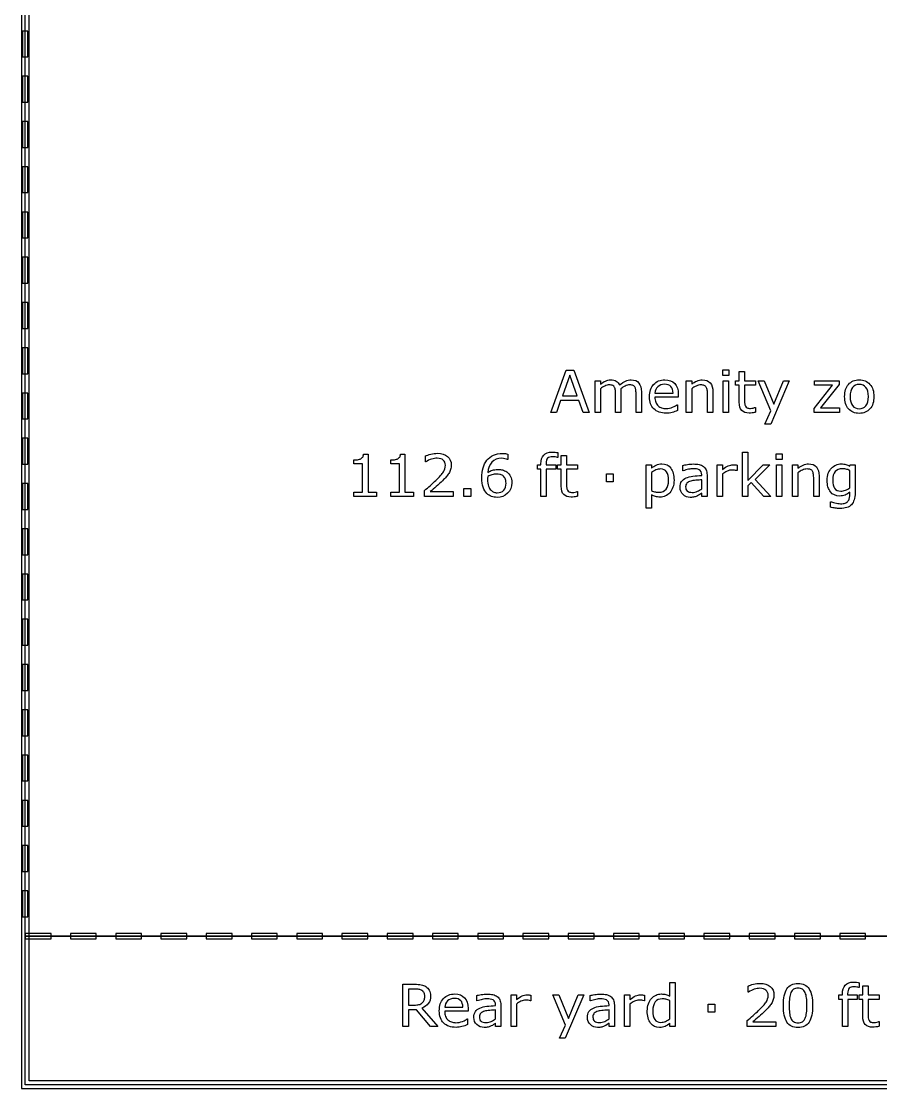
# Model space of a CAD drawing. Extents: x -13 to 750, y 12 to 2314.
# Drawn here: x 43.4 to 176.3, y 1266.3 to 1431.4 of the extents above; entities that cross this region are included whole.
import ezdxf

# ---------------------------------------------------------------- set-up
doc = ezdxf.new("R2010")
doc.units = 0
doc.layers.get('0').update_dxf_attribs({"linetype": 'CONTINUOUS'})

msp = doc.modelspace()

# ---------------------------------------------------------------- linework, layer by layer
at = {"color": 7}
for points in [[(43.400391, 1718.48961), (43.400391, 1266.2904), (268.59961, 1266.2904), (268.59961, 1718.48961)], [(44.599609, 1717.29039), (267.40039, 1717.29039), (267.40039, 1267.4896), (44.599609, 1267.4896)], [(44, 1433.89), (268, 1433.89), (268, 1289.89), (44, 1289.89)], [(43.599609, 1429.89), (43.599609, 1425.89), (44.400391, 1425.89), (44.400391, 1429.89)], [(43.599609, 1422.89), (43.599609, 1418.89), (44.400391, 1418.89), (44.400391, 1422.89)], [(43.599609, 1415.89), (43.599609, 1411.89), (44.400391, 1411.89), (44.400391, 1415.89)], [(43.599609, 1408.89), (43.599609, 1404.89), (44.400391, 1404.89), (44.400391, 1408.89)], [(43.599609, 1401.89), (43.599609, 1397.89), (44.400391, 1397.89), (44.400391, 1401.89)], [(43.599609, 1394.89), (43.599609, 1390.89), (44.400391, 1390.89), (44.400391, 1394.89)], [(43.599609, 1387.89), (43.599609, 1383.89), (44.400391, 1383.89), (44.400391, 1387.89)], [(43.599609, 1380.89), (43.599609, 1376.89), (44.400391, 1376.89), (44.400391, 1380.89)], [(131.22803, 1370.89), (130.30078, 1370.89), (129.65918, 1372.71373), (126.8291, 1372.71373), (126.1875, 1370.89), (125.3042, 1370.89), (127.68604, 1377.43346), (128.84619, 1377.43346)], [(152.85352, 1376.62047), (151.92187, 1376.62047), (151.92187, 1377.4774), (152.85352, 1377.4774)], [(129.39111, 1373.4608), (128.24414, 1376.6732), (127.09277, 1373.4608)], [(152.80078, 1370.89), (151.97461, 1370.89), (151.97461, 1375.79869), (152.80078, 1375.79869)], [(162.18311, 1375.79864), (159.31787, 1369.0794), (158.43457, 1369.0794), (159.34863, 1371.12725), (157.39307, 1375.79864), (158.28955, 1375.79864), (159.79687, 1372.15997), (161.31738, 1375.79864)], [(169.98779, 1370.89), (166.02393, 1370.89), (166.02393, 1371.50084), (168.88477, 1375.10875), (166.08545, 1375.10875), (166.08545, 1375.79869), (169.91309, 1375.79869), (169.91309, 1375.20982), (167.03906, 1371.58873), (169.98779, 1371.58873)], [(43.599609, 1373.89), (43.599609, 1369.89), (44.400391, 1369.89), (44.400391, 1373.89)], [(174.43506, 1373.34215)], [(175.2876, 1373.34215)], [(43.599609, 1366.89), (43.599609, 1362.89), (44.400391, 1362.89), (44.400391, 1366.89)], [(159.35962, 1357.89), (158.26978, 1357.89), (156.30103, 1360.03893), (155.76489, 1359.52916), (155.76489, 1357.89), (154.93872, 1357.89), (154.93872, 1364.72789), (155.76489, 1364.72789), (155.76489, 1360.34215), (158.15112, 1362.79869), (159.19263, 1362.79869), (156.91187, 1360.53111)], [(161.11743, 1363.62047), (160.18579, 1363.62047), (160.18579, 1364.4774), (161.11743, 1364.4774)], [(161.0647, 1357.89), (160.23853, 1357.89), (160.23853, 1362.79869), (161.0647, 1362.79869)], [(134.96118, 1360.13557), (133.91089, 1360.13557), (133.91089, 1361.37922), (134.96118, 1361.37922)], [(43.599609, 1359.89), (43.599609, 1355.89), (44.400391, 1355.89), (44.400391, 1359.89)], [(112.927, 1357.89), (111.87671, 1357.89), (111.87671, 1359.14244), (112.927, 1359.14244)], [(119.27276, 1360.01251)], [(143.51733, 1360.38166)], [(144.36987, 1360.40363)], [(148.65015, 1359.09852)], [(171.55005, 1359.2391)], [(43.599609, 1352.89), (43.599609, 1348.89), (44.400391, 1348.89), (44.400391, 1352.89)], [(43.599609, 1345.89), (43.599609, 1341.89), (44.400391, 1341.89), (44.400391, 1345.89)], [(43.599609, 1338.89), (43.599609, 1334.89), (44.400391, 1334.89), (44.400391, 1338.89)], [(43.599609, 1331.89), (43.599609, 1327.89), (44.400391, 1327.89), (44.400391, 1331.89)], [(43.599609, 1324.89), (43.599609, 1320.89), (44.400391, 1320.89), (44.400391, 1324.89)], [(43.599609, 1317.89), (43.599609, 1313.89), (44.400391, 1313.89), (44.400391, 1317.89)], [(43.599609, 1310.89), (43.599609, 1306.89), (44.400391, 1306.89), (44.400391, 1310.89)], [(43.599609, 1303.89), (43.599609, 1299.89), (44.400391, 1299.89), (44.400391, 1303.89)], [(43.599609, 1296.89), (43.599609, 1292.89), (44.400391, 1292.89), (44.400391, 1296.89)], [(44, 1290.2904), (44, 1289.4896), (48, 1289.4896), (48, 1290.2904)], [(44, 1289.89), (268, 1289.89), (268, 1266.89), (44, 1266.89)], [(51, 1290.2904), (51, 1289.4896), (55, 1289.4896), (55, 1290.2904)], [(58, 1290.2904), (58, 1289.4896), (62, 1289.4896), (62, 1290.2904)], [(65, 1290.2904), (65, 1289.4896), (69, 1289.4896), (69, 1290.2904)], [(72, 1290.2904), (72, 1289.4896), (76, 1289.4896), (76, 1290.2904)], [(79, 1290.2904), (79, 1289.4896), (83, 1289.4896), (83, 1290.2904)], [(86, 1290.2904), (86, 1289.4896), (90, 1289.4896), (90, 1290.2904)], [(93, 1290.2904), (93, 1289.4896), (97, 1289.4896), (97, 1290.2904)], [(100, 1290.2904), (100, 1289.4896), (104, 1289.4896), (104, 1290.2904)], [(107, 1290.2904), (107, 1289.4896), (111, 1289.4896), (111, 1290.2904)], [(114, 1290.2904), (114, 1289.4896), (118, 1289.4896), (118, 1290.2904)], [(121, 1290.2904), (121, 1289.4896), (125, 1289.4896), (125, 1290.2904)], [(128, 1290.2904), (128, 1289.4896), (132, 1289.4896), (132, 1290.2904)], [(135, 1290.2904), (135, 1289.4896), (139, 1289.4896), (139, 1290.2904)], [(142, 1290.2904), (142, 1289.4896), (146, 1289.4896), (146, 1290.2904)], [(149, 1290.2904), (149, 1289.4896), (153, 1289.4896), (153, 1290.2904)], [(156, 1290.2904), (156, 1289.4896), (160, 1289.4896), (160, 1290.2904)], [(163, 1290.2904), (163, 1289.4896), (167, 1289.4896), (167, 1290.2904)], [(170, 1290.2904), (170, 1289.4896), (174, 1289.4896), (174, 1290.2904)], [(105.80568, 1280.5921)], [(130.41504, 1280.7987), (127.5498, 1274.0795), (126.6665, 1274.0795), (127.58057, 1276.1273), (125.625, 1280.7987), (126.52148, 1280.7987), (128.02881, 1277.16), (129.54932, 1280.7987)], [(150.68701, 1278.1356), (149.63672, 1278.1356), (149.63672, 1279.3793), (150.68701, 1279.3793)], [(165.81299, 1279.1639)], [(164.65723, 1277.1688)]]:
    msp.add_lwpolyline(points, close=True, dxfattribs=at)
for points in [[(154.45312, 1372.494), (154.45312, 1375.10436), (153.89502, 1375.10436), (153.89502, 1375.79869), (154.45312, 1375.79869), (154.45312, 1377.20934), (155.2793, 1377.20934), (155.2793, 1375.79869), (156.98437, 1375.79869), (156.98437, 1375.10436), (155.2793, 1375.10436), (155.2793, 1372.86754)], [(132.98161, 1374.55506), (132.98161, 1370.89), (132.15543, 1370.89), (132.15543, 1375.79869), (132.98161, 1375.79869), (132.98161, 1375.25377)], [(147.09663, 1374.55506), (147.09663, 1370.89), (146.27046, 1370.89), (146.27046, 1375.79869), (147.09663, 1375.79869), (147.09663, 1375.25377)], [(136.1501, 1374.03211), (136.1501, 1370.89), (135.32393, 1370.89), (135.32393, 1373.68492)], [(139.31836, 1370.89), (138.49219, 1370.89), (138.49219, 1373.68492)], [(139.31852, 1374.07604), (139.31836, 1370.89)], [(141.40137, 1373.89146), (144.21387, 1373.89146)], [(145.01802, 1373.70689), (145.01807, 1373.25865)], [(150.375, 1370.89), (149.54883, 1370.89), (149.54883, 1373.68492)], [(150.37495, 1374.07604), (150.375, 1370.89)], [(145.01807, 1373.25865), (141.40137, 1373.25865)], [(144.87744, 1372.08971), (144.92134, 1372.08971), (144.92134, 1371.18883)], [(156.94046, 1371.67659), (156.98436, 1371.67659), (156.98437, 1370.9339)], [(96.346436, 1364.45539), (97.027588, 1364.45539), (97.027588, 1358.55793), (98.363525, 1358.55793), (98.363525, 1357.89)], [(102.06812, 1364.45539), (102.74927, 1364.45539), (102.74927, 1358.55793), (104.08521, 1358.55793), (104.08521, 1357.89)], [(105.95728, 1363.23814), (105.91338, 1363.23814), (105.91338, 1364.161)], [(118.6355, 1364.4554), (118.6355, 1363.61604), (118.5916, 1363.61604)], [(126.37866, 1363.92805), (126.33476, 1363.92805)], [(126.91919, 1359.49401), (126.91919, 1362.10437), (126.36108, 1362.10437), (126.36108, 1362.7987), (126.91919, 1362.7987), (126.91919, 1364.20935), (127.74536, 1364.20935), (127.74536, 1362.7987), (129.45044, 1362.7987), (129.45044, 1362.10437), (127.74536, 1362.10437), (127.74536, 1359.86755)], [(126.3787, 1364.68394), (126.37866, 1363.92805)], [(98.363525, 1357.89), (94.821533, 1357.89), (94.821533, 1358.55797), (96.183838, 1358.55797), (96.183838, 1362.94371), (94.821533, 1362.94371), (94.821533, 1363.54137)], [(104.08521, 1357.89), (100.54321, 1357.89), (100.54321, 1358.55797), (101.90552, 1358.55797), (101.90552, 1362.94371), (100.54321, 1362.94371), (100.54321, 1363.54137)], [(124.58134, 1362.9656), (124.58134, 1362.79861), (126.07108, 1362.79861), (126.07108, 1362.10428), (124.60771, 1362.10428), (124.60771, 1357.89), (123.78153, 1357.89), (123.78153, 1362.10436), (123.22343, 1362.10436), (123.22343, 1362.79869), (123.78153, 1362.79869), (123.78153, 1362.96129)], [(140.87622, 1358.13605), (140.87622, 1356.07941), (140.05005, 1356.07941), (140.05005, 1362.79865), (140.87622, 1362.79865), (140.87622, 1362.28449)], [(145.78052, 1361.85392), (145.73662, 1361.85392), (145.73662, 1362.69327)], [(151.88896, 1361.37486), (151.88896, 1357.89), (151.06278, 1357.89), (151.06278, 1362.79869), (151.88896, 1362.79869), (151.88896, 1362.07359)], [(154.12577, 1362.74599), (154.12573, 1361.89781)], [(163.52568, 1361.55506), (163.52568, 1357.89), (162.69951, 1357.89), (162.69951, 1362.79869), (163.52568, 1362.79869), (163.52568, 1362.25377)], [(171.54999, 1362.58771), (171.60269, 1362.79865), (172.37613, 1362.79865), (172.37622, 1358.44811)], [(140.87622, 1361.59013), (140.87622, 1358.80839)], [(148.65015, 1361.13317), (148.65015, 1361.26062)], [(148.65015, 1359.0985), (148.65015, 1360.4652)], [(149.47197, 1361.22109), (149.47192, 1357.89)], [(154.12573, 1361.89781), (154.08183, 1361.89781)], [(166.80396, 1357.89), (165.97778, 1357.89), (165.97778, 1360.68492)], [(166.80401, 1361.07604), (166.80396, 1357.89)], [(171.55005, 1359.23912), (171.55005, 1361.91539)], [(110.18042, 1357.89), (105.75073, 1357.89), (105.75073, 1358.80846)], [(118.381, 1359.97729), (118.38062, 1359.97736)], [(106.66043, 1358.64146), (110.18045, 1358.64146), (110.18042, 1357.89)], [(129.40651, 1358.6766), (129.45041, 1358.6766), (129.45044, 1357.93391)], [(149.47192, 1357.89), (148.65015, 1357.89), (148.65015, 1358.41295)], [(171.54999, 1358.1097), (171.54999, 1358.55794)], [(168.57056, 1356.24202), (168.57056, 1357.08577), (168.61446, 1357.08577)], [(107.84033, 1275.89), (106.71094, 1275.89), (104.52246, 1278.4916), (103.29639, 1278.4916), (103.29639, 1275.89), (102.42627, 1275.89), (102.42627, 1282.4335), (104.25879, 1282.4335)], [(104.32031, 1281.6867), (103.29639, 1281.6867), (103.29639, 1279.217), (104.17529, 1279.217)], [(143.72168, 1280.6004), (143.72168, 1282.7274), (144.54785, 1282.7274), (144.54785, 1275.89)], [(155.87695, 1281.2381), (155.83305, 1281.2381), (155.83305, 1282.161)], [(173.02441, 1281.9281), (172.98051, 1281.9281)], [(173.56494, 1277.4936), (173.56494, 1280.104), (173.00684, 1280.104), (173.00684, 1280.7983), (173.56494, 1280.7983), (173.56494, 1282.2089), (174.39111, 1282.2089), (174.39111, 1280.7983), (176.09619, 1280.7983), (176.09619, 1280.104), (174.39111, 1280.104), (174.39111, 1277.8671)], [(173.02445, 1282.6838), (173.02441, 1281.9281)], [(113.88281, 1279.8539), (113.83891, 1279.8539), (113.83891, 1280.6932)], [(119.99116, 1279.3754), (119.99116, 1275.89), (119.16499, 1275.89), (119.16499, 1280.7987), (119.99116, 1280.7987), (119.99116, 1280.0736)], [(122.22803, 1279.8978), (122.18403, 1279.8978)], [(122.22798, 1280.7457), (122.22803, 1279.8978)], [(131.44336, 1279.8539), (131.39936, 1279.8539), (131.39936, 1280.6932)], [(137.5518, 1279.3754), (137.5518, 1275.89), (136.72563, 1275.89), (136.72563, 1280.7987), (137.5518, 1280.7987), (137.5518, 1280.0736)], [(139.78857, 1279.8978), (139.74467, 1279.8978)], [(139.78861, 1280.7457), (139.78857, 1279.8978)], [(143.72168, 1277.0985), (143.72168, 1279.9154)], [(171.22709, 1280.9657), (171.22709, 1280.7987), (172.71684, 1280.7987), (172.71684, 1280.1044), (171.25346, 1280.1044), (171.25346, 1275.89), (170.42729, 1275.89), (170.42729, 1280.1044), (169.86918, 1280.1044), (169.86918, 1280.7987), (170.42729, 1280.7987), (170.42729, 1280.9613)], [(105.37939, 1278.7509), (107.84033, 1275.89)], [(108.89063, 1278.8915), (111.70313, 1278.8915)], [(112.50732, 1278.2587), (108.89063, 1278.2587)], [(112.50728, 1278.7069), (112.50732, 1278.2587)], [(116.75244, 1279.1335), (116.75244, 1279.2609)], [(116.75244, 1277.0985), (116.75244, 1278.4652)], [(117.57426, 1279.2208), (117.57422, 1275.89)], [(134.31299, 1279.1335), (134.31299, 1279.2609)], [(134.31299, 1277.0985), (134.31299, 1278.4652)], [(135.13472, 1279.2208), (135.13477, 1275.89)], [(112.3667, 1277.0897), (112.4106, 1277.0897), (112.4106, 1276.1888)], [(116.75244, 1277.0984), (116.75244, 1277.0985)], [(117.57422, 1275.89), (116.75244, 1275.89), (116.75244, 1276.4129)], [(134.31299, 1277.0984), (134.31299, 1277.0985)], [(135.13477, 1275.89), (134.31299, 1275.89), (134.31299, 1276.4129)], [(143.72168, 1277.0983), (143.72168, 1277.0985)], [(144.54785, 1275.89), (143.72168, 1275.89), (143.72168, 1276.4042)], [(160.1001, 1275.89), (155.67041, 1275.89), (155.67041, 1276.8085)], [(156.5801, 1276.6415), (160.10012, 1276.6415), (160.1001, 1275.89)], [(176.05227, 1276.6762), (176.09617, 1276.6762), (176.09619, 1275.9339)]]:
    msp.add_lwpolyline(points, dxfattribs=at)
for points in [[(132.98161, 1375.25377), (133.239417, 1375.467637), (133.495763, 1375.63463), (133.75065, 1375.75475)], [(133.75065, 1375.75475), (134.008463, 1375.874863), (134.28239, 1375.93492), (134.57243, 1375.93492)], [(134.57243, 1375.93492), (134.90641, 1375.93492), (135.189123, 1375.864607), (135.42057, 1375.72398)], [(135.42057, 1375.72398), (135.654943, 1375.58336), (135.82926, 1375.388537), (135.94352, 1375.13951)], [(135.94352, 1375.13951), (136.277507, 1375.420763), (136.582193, 1375.622913), (136.85758, 1375.74596)], [(136.85758, 1375.74596), (137.132973, 1375.871933), (137.427407, 1375.93492), (137.74088, 1375.93492)], [(137.74088, 1375.93492), (138.279947, 1375.93492), (138.67692, 1375.770857), (138.9318, 1375.44273)], [(138.9318, 1375.44273), (139.189613, 1375.117537), (139.31852, 1374.661973), (139.31852, 1374.07604)], [(141.21675, 1375.2274), (141.656203, 1375.69908), (142.23335, 1375.93492), (142.94819, 1375.93492)], [(142.94819, 1375.93492), (143.610303, 1375.93492), (144.12007, 1375.74156), (144.47749, 1375.35484)], [(144.47749, 1375.35484), (144.837843, 1374.968127), (145.01802, 1374.41881), (145.01802, 1373.70689)], [(147.09663, 1375.25377), (147.354443, 1375.467637), (147.621043, 1375.63463), (147.89643, 1375.75475)], [(147.89643, 1375.75475), (148.171823, 1375.874863), (148.45454, 1375.93492), (148.74458, 1375.93492)], [(148.74458, 1375.93492), (149.274853, 1375.93492), (149.67915, 1375.775253), (149.95747, 1375.45592)], [(149.95747, 1375.45592), (150.23579, 1375.13658), (150.37495, 1374.67662), (150.37495, 1374.07604)], [(171.36768, 1375.23619), (171.777833, 1375.70201), (172.330077, 1375.93492), (173.02441, 1375.93492)], [(173.02441, 1375.93492), (173.71289, 1375.93492), (174.262207, 1375.70201), (174.67236, 1375.23619)], [(133.65836, 1374.98133), (133.432773, 1374.870003), (133.20719, 1374.727913), (132.98161, 1374.55506)], [(134.33952, 1375.14832), (134.113933, 1375.14832), (133.88688, 1375.092657), (133.65836, 1374.98133)], [(134.88444, 1375.05162), (134.75846, 1375.116087), (134.57682, 1375.14832), (134.33952, 1375.14832)], [(135.17448, 1374.77037), (135.107093, 1374.89635), (135.010413, 1374.9901), (134.88444, 1375.05162)], [(135.29313, 1374.30016), (135.27553, 1374.496447), (135.23598, 1374.653183), (135.17448, 1374.77037)], [(135.32393, 1373.68492), (135.32393, 1373.90172), (135.313663, 1374.1068), (135.29313, 1374.30016)], [(136.81344, 1374.97254), (136.581993, 1374.85828), (136.350547, 1374.711797), (136.1191, 1374.53309)], [(136.1191, 1374.53309), (136.1279, 1374.465703), (136.135233, 1374.3866), (136.1411, 1374.29578)], [(136.1411, 1374.29578), (136.1471, 1374.207893), (136.1501, 1374.120003), (136.1501, 1374.03211)], [(137.50777, 1375.14832), (137.276323, 1375.14832), (137.04488, 1375.089727), (136.81344, 1374.97254)], [(138.05269, 1375.05162), (137.926717, 1375.116087), (137.745077, 1375.14832), (137.50777, 1375.14832)], [(138.34273, 1374.76598), (138.27535, 1374.891953), (138.17867, 1374.987167), (138.05269, 1375.05162)], [(138.46139, 1374.29576), (138.44379, 1374.492053), (138.404237, 1374.648793), (138.34273, 1374.76598)], [(138.49219, 1373.68492), (138.49219, 1373.89586), (138.481923, 1374.099473), (138.46139, 1374.29576)], [(140.56196, 1373.31578), (140.56196, 1374.118513), (140.780223, 1374.75572), (141.21675, 1375.2274)], [(141.84521, 1374.86266), (141.58447, 1374.601913), (141.436523, 1374.27818), (141.40137, 1373.89146)], [(142.9043, 1375.25377), (142.461913, 1375.25377), (142.108883, 1375.1234), (141.84521, 1374.86266)], [(143.88428, 1374.89781), (143.670413, 1375.135117), (143.343753, 1375.25377), (142.9043, 1375.25377)], [(144.21387, 1373.89146), (144.211203, 1374.32506), (144.10134, 1374.66051), (143.88428, 1374.89781)], [(147.80415, 1374.98133), (147.558057, 1374.870003), (147.322217, 1374.727913), (147.09663, 1374.55506)], [(148.51167, 1375.14832), (148.286083, 1375.14832), (148.050243, 1375.092657), (147.80415, 1374.98133)], [(149.0478, 1375.05602), (148.910107, 1375.117553), (148.731397, 1375.14832), (148.51167, 1375.14832)], [(149.36421, 1374.78355), (149.290963, 1374.906603), (149.185493, 1374.997427), (149.0478, 1375.05602)], [(149.50923, 1374.31773), (149.482897, 1374.51695), (149.434557, 1374.672223), (149.36421, 1374.78355)], [(149.54883, 1373.68492), (149.54883, 1373.910507), (149.53563, 1374.121443), (149.50923, 1374.31773)], [(170.75684, 1373.34215), (170.75684, 1374.141957), (170.960453, 1374.773303), (171.36768, 1375.23619)], [(171.97852, 1374.75719), (171.73242, 1374.44957), (171.60937, 1373.97789), (171.60937, 1373.34215)], [(173.02441, 1375.22301), (172.57617, 1375.22301), (172.22754, 1375.067737), (171.97852, 1374.75719)], [(174.06152, 1374.75719), (173.8125, 1375.067737), (173.466797, 1375.22301), (173.02441, 1375.22301)], [(174.43506, 1373.34215), (174.43506, 1373.97789), (174.310547, 1374.44957), (174.06152, 1374.75719)], [(174.67236, 1375.23619), (175.08252, 1374.773303), (175.2876, 1374.141957), (175.2876, 1373.34215)], [(141.24751, 1371.43492), (140.790477, 1371.877307), (140.56196, 1372.50426), (140.56196, 1373.31578)], [(141.40137, 1373.25865), (141.40137, 1372.956897), (141.44678, 1372.693227), (141.5376, 1372.46764)], [(141.5376, 1372.46764), (141.62842, 1372.24498), (141.75293, 1372.061873), (141.91113, 1371.91832)], [(144.15234, 1371.6942), (144.492187, 1371.828967), (144.733887, 1371.960803), (144.87744, 1372.08971)], [(154.84424, 1371.19762), (154.583493, 1371.467147), (154.45312, 1371.899273), (154.45312, 1372.494)], [(155.2793, 1372.86754), (155.2793, 1372.609727), (155.285167, 1372.407577), (155.2969, 1372.26109)], [(155.2969, 1372.26109), (155.308633, 1372.117537), (155.34965, 1371.982773), (155.41995, 1371.8568)], [(171.36768, 1371.44811), (170.960453, 1371.910997), (170.75684, 1372.542343), (170.75684, 1373.34215)], [(171.60937, 1373.34215), (171.60937, 1372.726917), (171.733883, 1372.25963), (171.98291, 1371.94029)], [(174.05713, 1371.9359), (174.309083, 1372.252307), (174.43506, 1372.721057), (174.43506, 1373.34215)], [(175.2876, 1373.34215), (175.2876, 1372.542343), (175.08252, 1371.910997), (174.67236, 1371.44811)], [(143.15474, 1370.77574), (142.340287, 1370.77574), (141.704543, 1370.995467), (141.24751, 1371.43492)], [(141.91113, 1371.91832), (142.063477, 1371.777693), (142.243653, 1371.672223), (142.45166, 1371.60191)], [(142.45166, 1371.60191), (142.6626, 1371.531603), (142.894047, 1371.49645), (143.146, 1371.49645)], [(143.146, 1371.49645), (143.47998, 1371.49645), (143.815427, 1371.562367), (144.15234, 1371.6942)], [(144.0688, 1370.89439), (143.77876, 1370.81529), (143.474073, 1370.77574), (143.15474, 1370.77574)], [(144.92134, 1371.18883), (144.64302, 1371.071643), (144.35884, 1370.973497), (144.0688, 1370.89439)], [(155.98682, 1370.79332), (155.48584, 1370.79332), (155.10498, 1370.928087), (154.84424, 1371.19762)], [(155.41995, 1371.8568), (155.484417, 1371.739613), (155.572307, 1371.653187), (155.68362, 1371.59752)], [(155.68362, 1371.59752), (155.79788, 1371.544787), (155.970733, 1371.51842), (156.20218, 1371.51842)], [(156.47461, 1370.83282), (156.29297, 1370.806487), (156.130373, 1370.79332), (155.98682, 1370.79332)], [(156.20218, 1371.51842), (156.336947, 1371.51842), (156.47757, 1371.537453), (156.62405, 1371.57552)], [(156.98437, 1370.9339), (156.829097, 1370.8929), (156.659177, 1370.859207), (156.47461, 1370.83282)], [(156.62405, 1371.57552), (156.770537, 1371.61652), (156.876007, 1371.65021), (156.94046, 1371.67659)], [(173.02441, 1370.75377), (172.330077, 1370.75377), (171.777833, 1370.985217), (171.36768, 1371.44811)], [(171.98291, 1371.94029), (172.231937, 1371.623883), (172.579103, 1371.46568), (173.02441, 1371.46568)], [(173.02441, 1371.46568), (173.463863, 1371.46568), (173.808103, 1371.62242), (174.05713, 1371.9359)], [(174.67236, 1371.44811), (174.262207, 1370.985217), (173.71289, 1370.75377), (173.02441, 1370.75377)], [(95.893799, 1363.7215), (96.028564, 1363.794747), (96.134033, 1363.887033), (96.210205, 1363.99836)], [(96.210205, 1363.99836), (96.289306, 1364.11262), (96.334717, 1364.264963), (96.346436, 1364.45539)], [(101.61548, 1363.7215), (101.750247, 1363.794747), (101.855713, 1363.887033), (101.93188, 1363.99836)], [(101.93188, 1363.99836), (102.010987, 1364.11262), (102.0564, 1364.264963), (102.06812, 1364.45539)], [(105.91338, 1364.161), (106.121387, 1364.263533), (106.398243, 1364.357283), (106.74395, 1364.44225)], [(106.74395, 1364.44225), (107.092583, 1364.52721), (107.429497, 1364.56969), (107.75469, 1364.56969)], [(107.73267, 1363.80943), (107.466063, 1363.80943), (107.177487, 1363.762557), (106.86694, 1363.66881)], [(108.6687, 1363.51939), (108.446047, 1363.71275), (108.134037, 1363.80943), (107.73267, 1363.80943)], [(107.75469, 1364.56969), (108.42559, 1364.56969), (108.95147, 1364.40709), (109.33233, 1364.08189)], [(109.33233, 1364.08189), (109.713183, 1363.75963), (109.90361, 1363.321643), (109.90361, 1362.76793)], [(115.4231, 1363.50182), (115.680907, 1363.832873), (116.013423, 1364.090683), (116.42065, 1364.27525)], [(117.7127, 1363.80059), (117.082813, 1363.80059), (116.58037, 1363.602837), (116.20537, 1363.20733)], [(116.42065, 1364.27525), (116.827877, 1364.46275), (117.302487, 1364.5565), (117.84448, 1364.5565)], [(118.21807, 1363.73909), (118.054003, 1363.78009), (117.885547, 1363.80059), (117.7127, 1363.80059)], [(117.84448, 1364.5565), (118.017333, 1364.5565), (118.162353, 1364.549167), (118.27954, 1364.5345)], [(118.5916, 1363.61604), (118.509573, 1363.659973), (118.385063, 1363.70099), (118.21807, 1363.73909)], [(118.27954, 1364.5345), (118.396727, 1364.519833), (118.51538, 1364.493467), (118.6355, 1364.4554)], [(123.78153, 1362.96129), (123.78153, 1363.544297), (123.92655, 1363.991073), (124.21659, 1364.30162)], [(124.21659, 1364.30162), (124.50663, 1364.6151), (124.925577, 1364.77184), (125.47343, 1364.77184)], [(124.81864, 1363.81375), (124.66044, 1363.658477), (124.58134, 1363.37576), (124.58134, 1362.9656)], [(125.59208, 1364.05105), (125.237587, 1364.05105), (124.979773, 1363.97195), (124.81864, 1363.81375)], [(125.47343, 1364.77184), (125.657997, 1364.77184), (125.823523, 1364.76304), (125.97001, 1364.74544)], [(125.9788, 1364.00715), (125.832313, 1364.036417), (125.703407, 1364.05105), (125.59208, 1364.05105)], [(125.97001, 1364.74544), (126.119423, 1364.72784), (126.255653, 1364.70734), (126.3787, 1364.68394)], [(126.33476, 1363.92805), (126.24394, 1363.954383), (126.125287, 1363.98075), (125.9788, 1364.00715)], [(94.821533, 1363.54137), (95.006104, 1363.54137), (95.203858, 1363.556003), (95.414795, 1363.58527)], [(95.414795, 1363.58527), (95.625732, 1363.61747), (95.7854, 1363.66288), (95.893799, 1363.7215)], [(100.54321, 1363.54137), (100.727783, 1363.54137), (100.925537, 1363.556003), (101.13647, 1363.58527)], [(101.13647, 1363.58527), (101.34741, 1363.61747), (101.50708, 1363.66288), (101.61548, 1363.7215)], [(106.86694, 1363.66881), (106.556393, 1363.575057), (106.253173, 1363.4315), (105.95728, 1363.23814)], [(109.00708, 1362.72398), (109.00708, 1363.063827), (108.894287, 1363.328963), (108.6687, 1363.51939)], [(108.69507, 1361.68248), (108.903077, 1362.004747), (109.00708, 1362.351913), (109.00708, 1362.72398)], [(109.90361, 1362.76793), (109.90361, 1362.518903), (109.871377, 1362.285993), (109.80691, 1362.0692)], [(114.64087, 1360.76402), (114.64087, 1361.3441), (114.702393, 1361.85826), (114.82544, 1362.3065)], [(114.82544, 1362.3065), (114.951413, 1362.754747), (115.150633, 1363.153187), (115.4231, 1363.50182)], [(116.20537, 1363.20733), (115.83037, 1362.814757), (115.61211, 1362.28302), (115.55059, 1361.61212)], [(140.87622, 1362.28449), (141.095947, 1362.469063), (141.34204, 1362.622873), (141.6145, 1362.74592)], [(142.28247, 1362.14823), (142.045163, 1362.14823), (141.806393, 1362.09696), (141.56616, 1361.99442)], [(141.6145, 1362.74592), (141.889893, 1362.871893), (142.182863, 1362.93488), (142.49341, 1362.93488)], [(143.21411, 1361.70878), (143.011963, 1362.001747), (142.701417, 1362.14823), (142.28247, 1362.14823)], [(142.49341, 1362.93488), (143.085203, 1362.93488), (143.545163, 1362.71076), (143.87329, 1362.26252)], [(143.87329, 1362.26252), (144.204343, 1361.817207), (144.36987, 1361.197577), (144.36987, 1360.40363)], [(145.73662, 1362.69327), (145.897753, 1362.737203), (146.130663, 1362.785543), (146.43535, 1362.83829)], [(146.60669, 1362.10001), (146.34009, 1362.044343), (146.0647, 1361.962313), (145.78052, 1361.85392)], [(146.43535, 1362.83829), (146.740037, 1362.891023), (147.04033, 1362.91739), (147.33623, 1362.91739)], [(147.33179, 1362.18791), (147.11499, 1362.18791), (146.87329, 1362.15861), (146.60669, 1362.10001)], [(147.84595, 1362.15271), (147.681883, 1362.176177), (147.510497, 1362.18791), (147.33179, 1362.18791)], [(147.33623, 1362.91739), (147.681937, 1362.91739), (147.98223, 1362.88809), (148.23711, 1362.82949)], [(148.26782, 1362.01647), (148.150633, 1362.083857), (148.01001, 1362.12927), (147.84595, 1362.15271)], [(148.23711, 1362.82949), (148.494923, 1362.773823), (148.71758, 1362.677143), (148.90508, 1362.53945)], [(148.90508, 1362.53945), (149.089647, 1362.40469), (149.23027, 1362.230373), (149.32695, 1362.0165)], [(151.88896, 1362.07359), (152.21708, 1362.337263), (152.505653, 1362.5233), (152.75468, 1362.6317)], [(152.75468, 1362.6317), (153.006633, 1362.743027), (153.26298, 1362.79869), (153.52372, 1362.79869)], [(153.52372, 1362.79869), (153.667273, 1362.79869), (153.771277, 1362.79429), (153.83573, 1362.78549)], [(153.83573, 1362.78549), (153.900197, 1362.77949), (153.996877, 1362.766323), (154.12577, 1362.74599)], [(163.52568, 1362.25377), (163.783493, 1362.467637), (164.050097, 1362.63463), (164.32549, 1362.75475)], [(164.94072, 1362.14832), (164.715133, 1362.14832), (164.479293, 1362.092657), (164.2332, 1361.98133)], [(164.32549, 1362.75475), (164.600883, 1362.874863), (164.883597, 1362.93492), (165.17363, 1362.93492)], [(165.47686, 1362.05602), (165.33916, 1362.117553), (165.160447, 1362.14832), (164.94072, 1362.14832)], [(165.17363, 1362.93492), (165.703903, 1362.93492), (166.1082, 1362.775253), (166.38652, 1362.45592)], [(166.38652, 1362.45592), (166.664847, 1362.13658), (166.80401, 1361.67662), (166.80401, 1361.07604)], [(168.23212, 1361.4803), (168.352233, 1361.78792), (168.51483, 1362.053057), (168.71991, 1362.27571)], [(168.71991, 1362.27571), (168.910343, 1362.483717), (169.14179, 1362.64485), (169.41425, 1362.75911)], [(170.37231, 1362.19223), (169.91821, 1362.19223), (169.56079, 1362.039883), (169.30005, 1361.73519)], [(169.41425, 1362.75911), (169.68671, 1362.876297), (169.957703, 1362.93489), (170.22723, 1362.93489)], [(170.22723, 1362.93489), (170.51141, 1362.93489), (170.748717, 1362.90559), (170.93915, 1362.84699)], [(170.93481, 1362.12633), (170.74731, 1362.170263), (170.55981, 1362.19223), (170.37231, 1362.19223)], [(171.55005, 1361.91539), (171.330323, 1362.014997), (171.125243, 1362.08531), (170.93481, 1362.12633)], [(170.93915, 1362.84699), (171.13251, 1362.791323), (171.336123, 1362.704897), (171.54999, 1362.58771)], [(107.53931, 1360.38609), (108.10181, 1360.931017), (108.487063, 1361.363147), (108.69507, 1361.68248)], [(109.12576, 1360.92223), (108.97342, 1360.746443), (108.787387, 1360.551617), (108.56766, 1360.33775)], [(109.53006, 1361.45836), (109.4158, 1361.27672), (109.281033, 1361.09801), (109.12576, 1360.92223)], [(109.80691, 1362.0692), (109.745377, 1361.855333), (109.653093, 1361.65172), (109.53006, 1361.45836)], [(114.84302, 1359.31383), (114.708253, 1359.715197), (114.64087, 1360.198593), (114.64087, 1360.76402)], [(115.53294, 1360.79908), (115.530273, 1360.74048), (115.52894, 1360.665773), (115.52894, 1360.57496)], [(115.52894, 1360.57496), (115.52894, 1360.112067), (115.575817, 1359.745857), (115.66957, 1359.47633)], [(115.54614, 1360.98804), (115.54014, 1360.923573), (115.53574, 1360.860587), (115.53294, 1360.79908)], [(116.20532, 1361.26051), (115.991453, 1361.20191), (115.771727, 1361.111087), (115.54614, 1360.98804)], [(115.55059, 1361.61212), (115.796683, 1361.761533), (116.03838, 1361.874327), (116.27568, 1361.9505)], [(116.89966, 1361.34841), (116.650633, 1361.34841), (116.419187, 1361.31911), (116.20532, 1361.26051)], [(116.27568, 1361.9505), (116.51592, 1362.0296), (116.792777, 1362.06915), (117.10625, 1362.06915)], [(117.41382, 1361.30451), (117.249753, 1361.333777), (117.078367, 1361.34841), (116.89966, 1361.34841)], [(117.10625, 1362.06915), (117.38457, 1362.06915), (117.6292, 1362.042783), (117.84014, 1361.99005)], [(117.86206, 1361.11994), (117.727293, 1361.213693), (117.57788, 1361.275217), (117.41382, 1361.30451)], [(117.84014, 1361.99005), (118.054007, 1361.94025), (118.272267, 1361.83771), (118.49492, 1361.68243)], [(118.25757, 1360.65412), (118.17847, 1360.832833), (118.046633, 1360.988107), (117.86206, 1361.11994)], [(118.38062, 1359.97736), (118.38062, 1360.24982), (118.339603, 1360.475407), (118.25757, 1360.65412)], [(118.49492, 1361.68243), (118.752733, 1361.503717), (118.946093, 1361.27813), (119.075, 1361.00567)], [(119.075, 1361.00567), (119.20684, 1360.73321), (119.27276, 1360.402157), (119.27276, 1360.01251)], [(141.56616, 1361.99442), (141.325927, 1361.89188), (141.095947, 1361.757117), (140.87622, 1361.59013)], [(143.51733, 1360.38163), (143.51733, 1360.973423), (143.416257, 1361.415807), (143.21411, 1361.70878)], [(145.53882, 1360.21472), (145.699953, 1360.446167), (145.92847, 1360.627807), (146.22437, 1360.75964)], [(146.22437, 1360.75964), (146.523197, 1360.891473), (146.882083, 1360.98083), (147.30103, 1361.02771)], [(147.30103, 1361.02771), (147.71997, 1361.074577), (148.169677, 1361.10973), (148.65015, 1361.13317)], [(148.65015, 1360.4652), (148.398197, 1360.450533), (148.100833, 1360.428567), (147.75806, 1360.3993)], [(148.54907, 1361.72644), (148.484603, 1361.849487), (148.390853, 1361.946163), (148.26782, 1362.01647)], [(148.65015, 1361.26062), (148.65015, 1361.44812), (148.616457, 1361.603393), (148.54907, 1361.72644)], [(149.32695, 1362.0165), (149.42363, 1361.802633), (149.47197, 1361.537497), (149.47197, 1361.22109)], [(152.5745, 1361.80992), (152.3372, 1361.698593), (152.108687, 1361.553573), (151.88896, 1361.37486)], [(153.31278, 1361.98131), (153.0579, 1361.98131), (152.811807, 1361.92418), (152.5745, 1361.80992)], [(153.72148, 1361.95931), (153.60722, 1361.973977), (153.470987, 1361.98131), (153.31278, 1361.98131)], [(154.08183, 1361.89781), (153.958783, 1361.927077), (153.838667, 1361.947577), (153.72148, 1361.95931)], [(164.2332, 1361.98133), (163.987107, 1361.870003), (163.751267, 1361.727913), (163.52568, 1361.55506)], [(165.79326, 1361.78355), (165.72002, 1361.906603), (165.614553, 1361.997427), (165.47686, 1362.05602)], [(165.93828, 1361.31773), (165.911947, 1361.51695), (165.863607, 1361.672223), (165.79326, 1361.78355)], [(165.97778, 1360.68492), (165.97778, 1360.910507), (165.964613, 1361.121443), (165.93828, 1361.31773)], [(168.05634, 1360.39046), (168.05634, 1360.812333), (168.114933, 1361.175613), (168.23212, 1361.4803)], [(169.30005, 1361.73519), (169.03931, 1361.430503), (168.90894, 1360.988123), (168.90894, 1360.40805)], [(105.75073, 1358.80846), (106.05835, 1359.072127), (106.365967, 1359.335797), (106.67358, 1359.59947)], [(107.59647, 1359.44127), (107.262483, 1359.154163), (106.95047, 1358.88756), (106.66043, 1358.64146)], [(106.67358, 1359.59947), (106.984127, 1359.863143), (107.272703, 1360.12535), (107.53931, 1360.38609)], [(108.56766, 1360.33775), (108.25418, 1360.030137), (107.93045, 1359.73131), (107.59647, 1359.44127)], [(115.42749, 1358.34703), (115.175537, 1358.590197), (114.980713, 1358.912463), (114.84302, 1359.31383)], [(115.66957, 1359.47633), (115.76625, 1359.209723), (115.898087, 1358.998783), (116.06508, 1358.84351)], [(116.06508, 1358.84351), (116.199847, 1358.714603), (116.344867, 1358.61939), (116.50014, 1358.55787)], [(117.0143, 1358.46997), (117.4391, 1358.46997), (117.773083, 1358.598877), (118.01625, 1358.85669)], [(118.01625, 1358.85669), (118.259417, 1359.11743), (118.381, 1359.490963), (118.381, 1359.97729)], [(119.27271, 1360.01256), (119.27271, 1359.34752), (119.052983, 1358.804063), (118.61353, 1358.38219)], [(127.3103, 1358.19763), (127.04956, 1358.467157), (126.91919, 1358.899283), (126.91919, 1359.49401)], [(127.74536, 1359.86755), (127.74536, 1359.609737), (127.751227, 1359.407587), (127.76296, 1359.2611)], [(127.76296, 1359.2611), (127.774693, 1359.117547), (127.81571, 1358.982783), (127.88601, 1358.85681)], [(127.88601, 1358.85681), (127.950477, 1358.739623), (128.038367, 1358.653197), (128.14968, 1358.59753)], [(140.87622, 1358.80839), (141.110593, 1358.702917), (141.311277, 1358.63114), (141.47827, 1358.59306)], [(142.05396, 1358.53596), (142.51392, 1358.53596), (142.872807, 1358.691233), (143.13062, 1359.00178)], [(143.13062, 1359.00178), (143.388427, 1359.312327), (143.51733, 1359.772287), (143.51733, 1360.38166)], [(144.19849, 1359.30939), (144.08423, 1358.98127), (143.923097, 1358.70295), (143.71509, 1358.47443)], [(144.36987, 1360.40363), (144.36987, 1360.005197), (144.312743, 1359.64045), (144.19849, 1359.30939)], [(145.30151, 1359.31384), (145.30151, 1359.685907), (145.380613, 1359.9862), (145.53882, 1360.21472)], [(145.76294, 1358.19323), (145.45532, 1358.486203), (145.30151, 1358.85974), (145.30151, 1359.31384)], [(146.37378, 1359.95545), (146.227293, 1359.814823), (146.15405, 1359.62), (146.15405, 1359.37098)], [(146.15405, 1359.37098), (146.15405, 1359.089727), (146.239013, 1358.877323), (146.40894, 1358.73377)], [(146.94946, 1360.27186), (146.71216, 1360.204473), (146.520267, 1360.099003), (146.37378, 1359.95545)], [(147.75806, 1360.3993), (147.418213, 1360.370033), (147.14868, 1360.327553), (146.94946, 1360.27186)], [(147.98218, 1358.68982), (148.222413, 1358.80408), (148.44507, 1358.940313), (148.65015, 1359.09852)], [(168.5705, 1358.59749), (168.227727, 1359.022297), (168.05634, 1359.619953), (168.05634, 1360.39046)], [(168.90894, 1360.40805), (168.90894, 1359.857263), (169.005617, 1359.439783), (169.19897, 1359.15561)], [(169.19897, 1359.15561), (169.39233, 1358.87143), (169.713133, 1358.72934), (170.16138, 1358.72934)], [(170.16138, 1358.72934), (170.401613, 1358.72934), (170.641847, 1358.77475), (170.88208, 1358.86557)], [(170.88208, 1358.86557), (171.125247, 1358.959317), (171.347903, 1359.083827), (171.55005, 1359.2391)], [(116.12622, 1357.90318), (115.862547, 1358.002793), (115.629637, 1358.150743), (115.42749, 1358.34703)], [(117.00513, 1357.75377), (116.682863, 1357.75377), (116.389893, 1357.803573), (116.12622, 1357.90318)], [(116.50014, 1358.55787), (116.65834, 1358.49927), (116.829727, 1358.46997), (117.0143, 1358.46997)], [(118.61353, 1358.38219), (118.177003, 1357.963243), (117.64087, 1357.75377), (117.00513, 1357.75377)], [(128.45288, 1357.79333), (127.951907, 1357.79333), (127.571047, 1357.928097), (127.3103, 1358.19763)], [(128.14968, 1358.59753), (128.263933, 1358.544797), (128.436783, 1358.51843), (128.66823, 1358.51843)], [(128.94067, 1357.83283), (128.75903, 1357.806497), (128.596433, 1357.79333), (128.45288, 1357.79333)], [(128.66823, 1358.51843), (128.802997, 1358.51843), (128.943623, 1358.537463), (129.09011, 1358.57553)], [(129.45044, 1357.93391), (129.295167, 1357.89291), (129.125243, 1357.859217), (128.94067, 1357.83283)], [(129.09011, 1358.57553), (129.23659, 1358.61653), (129.342057, 1358.65022), (129.40651, 1358.6766)], [(141.50464, 1357.87678), (141.29956, 1357.932447), (141.090087, 1358.01887), (140.87622, 1358.13605)], [(141.47827, 1358.59306), (141.64819, 1358.554993), (141.840087, 1358.53596), (142.05396, 1358.53596)], [(142.19897, 1357.79328), (141.94409, 1357.79328), (141.712647, 1357.821113), (141.50464, 1357.87678)], [(143.02954, 1357.96906), (142.7688, 1357.851873), (142.491943, 1357.79328), (142.19897, 1357.79328)], [(143.71509, 1358.47443), (143.52173, 1358.257637), (143.293213, 1358.08918), (143.02954, 1357.96906)], [(146.88794, 1357.75378), (146.44556, 1357.75378), (146.07056, 1357.900263), (145.76294, 1358.19323)], [(146.40894, 1358.73377), (146.57886, 1358.593143), (146.838137, 1358.52283), (147.18677, 1358.52283)], [(147.51636, 1357.82408), (147.337647, 1357.777213), (147.128173, 1357.75378), (146.88794, 1357.75378)], [(147.18677, 1358.52283), (147.47681, 1358.52283), (147.741947, 1358.578493), (147.98218, 1358.68982)], [(147.99097, 1357.99107), (147.85327, 1357.92369), (147.695067, 1357.868027), (147.51636, 1357.82408)], [(148.35132, 1358.20201), (148.228273, 1358.114123), (148.108157, 1358.04381), (147.99097, 1357.99107)], [(148.65015, 1358.41295), (148.576903, 1358.36315), (148.477293, 1358.292837), (148.35132, 1358.20201)], [(169.96796, 1357.96468), (169.38202, 1357.96468), (168.9162, 1358.175617), (168.5705, 1358.59749)], [(170.83368, 1358.1097), (170.608093, 1358.01302), (170.31952, 1357.96468), (169.96796, 1357.96468)], [(171.54999, 1358.55794), (171.300963, 1358.35872), (171.062193, 1358.209307), (170.83368, 1358.1097)], [(170.8337, 1356.87483), (171.018273, 1356.942217), (171.161827, 1357.035967), (171.26436, 1357.15608)], [(171.26436, 1357.15608), (171.3669, 1357.27034), (171.440143, 1357.408037), (171.48409, 1357.56917)], [(171.48409, 1357.56917), (171.528023, 1357.730303), (171.54999, 1357.91048), (171.54999, 1358.1097)], [(172.37622, 1358.44811), (172.37622, 1357.616077), (172.187257, 1357.005237), (171.80933, 1356.61559)], [(169.30005, 1356.08821), (169.053957, 1356.123343), (168.810793, 1356.174613), (168.57056, 1356.24202)], [(168.61446, 1357.08577), (168.749227, 1357.033037), (168.963093, 1356.968583), (169.25606, 1356.89241)], [(169.25606, 1356.89241), (169.549033, 1356.81331), (169.842003, 1356.77376), (170.13497, 1356.77376)], [(170.0647, 1356.03111), (169.803953, 1356.03111), (169.54907, 1356.050143), (169.30005, 1356.08821)], [(171.80933, 1356.61559), (171.431397, 1356.225937), (170.849853, 1356.03111), (170.0647, 1356.03111)], [(170.13497, 1356.77376), (170.416217, 1356.77376), (170.649127, 1356.80745), (170.8337, 1356.87483)], [(104.25879, 1282.4335), (104.654297, 1282.4335), (104.983887, 1282.407167), (105.24756, 1282.3545)], [(104.93115, 1281.6337), (104.758303, 1281.669033), (104.55469, 1281.6867), (104.32031, 1281.6867)], [(105.37939, 1281.4579), (105.253417, 1281.542833), (105.104003, 1281.601433), (104.93115, 1281.6337)], [(105.24756, 1282.3545), (105.511233, 1282.3045), (105.748537, 1282.213667), (105.95947, 1282.082)], [(105.70459, 1281.0887), (105.640123, 1281.235233), (105.531723, 1281.3583), (105.37939, 1281.4579)], [(105.95947, 1282.082), (106.196777, 1281.9326), (106.381347, 1281.743633), (106.51318, 1281.5151)], [(106.51318, 1281.5151), (106.647947, 1281.2895), (106.71533, 1281.0024), (106.71533, 1280.6538)], [(155.83305, 1282.161), (156.041057, 1282.263533), (156.31791, 1282.357267), (156.66361, 1282.4422)], [(156.78662, 1281.6688), (156.476073, 1281.575067), (156.17285, 1281.4315), (155.87695, 1281.2381)], [(156.66361, 1282.4422), (157.012243, 1282.5272), (157.34916, 1282.5697), (157.67436, 1282.5697)], [(157.65234, 1281.8094), (157.38574, 1281.8094), (157.097167, 1281.762533), (156.78662, 1281.6688)], [(158.58838, 1281.5194), (158.36572, 1281.712733), (158.053707, 1281.8094), (157.65234, 1281.8094)], [(157.67436, 1282.5697), (158.345253, 1282.5697), (158.87113, 1282.4071), (159.25199, 1282.0819)], [(158.92676, 1280.724), (158.92676, 1281.0638), (158.813967, 1281.328933), (158.58838, 1281.5194)], [(159.25199, 1282.0819), (159.63285, 1281.759633), (159.82328, 1281.321633), (159.82328, 1280.7679)], [(161.28662, 1279.1551), (161.28662, 1280.318233), (161.469727, 1281.176633), (161.83594, 1281.7303)], [(161.83594, 1281.7303), (162.202147, 1282.286967), (162.773433, 1282.5653), (163.5498, 1282.5653)], [(162.86426, 1281.6688), (162.685547, 1281.554533), (162.543457, 1281.3817), (162.43799, 1281.1503)], [(163.5498, 1281.8402), (163.274413, 1281.8402), (163.0459, 1281.783067), (162.86426, 1281.6688)], [(163.5498, 1282.5653), (164.33496, 1282.5653), (164.907717, 1282.282567), (165.26807, 1281.7171)], [(164.23096, 1281.6688), (164.05518, 1281.783067), (163.828127, 1281.8402), (163.5498, 1281.8402)], [(164.65283, 1281.159), (164.55029, 1281.3846), (164.409667, 1281.554533), (164.23096, 1281.6688)], [(165.26807, 1281.7171), (165.63135, 1281.154633), (165.81299, 1280.303567), (165.81299, 1279.1639)], [(170.42729, 1280.9613), (170.42729, 1281.5443), (170.572307, 1281.991067), (170.86234, 1282.3016)], [(170.86234, 1282.3016), (171.15238, 1282.615067), (171.571327, 1282.7718), (172.11918, 1282.7718)], [(171.4644, 1281.8138), (171.306193, 1281.658533), (171.22709, 1281.375833), (171.22709, 1280.9657)], [(172.23783, 1282.0511), (171.883337, 1282.0511), (171.625527, 1281.972), (171.4644, 1281.8138)], [(172.11918, 1282.7718), (172.303753, 1282.7718), (172.46928, 1282.763133), (172.61576, 1282.7458)], [(172.62455, 1282.0071), (172.47807, 1282.036433), (172.349163, 1282.0511), (172.23783, 1282.0511)], [(172.61576, 1282.7458), (172.765173, 1282.728467), (172.901403, 1282.7078), (173.02445, 1282.6838)], [(172.98051, 1281.9281), (172.88969, 1281.954767), (172.771037, 1281.9811), (172.62455, 1282.0071)], [(104.896, 1279.287), (105.101073, 1279.337), (105.27539, 1279.4278), (105.41895, 1279.5594)], [(105.41895, 1279.5594), (105.550783, 1279.682467), (105.64746, 1279.8231), (105.70898, 1279.9813)], [(105.80566, 1280.5921), (105.80566, 1280.779633), (105.77197, 1280.945167), (105.70459, 1281.0887)], [(105.70898, 1279.9813), (105.773447, 1280.142433), (105.80568, 1280.346033), (105.80568, 1280.5921)], [(106.71533, 1280.6538), (106.71533, 1280.182133), (106.59668, 1279.7866), (106.35938, 1279.4672)], [(108.05123, 1278.3158), (108.05123, 1279.118533), (108.26949, 1279.755733), (108.70601, 1280.2274)], [(108.70601, 1280.2274), (109.145463, 1280.699067), (109.722613, 1280.9349), (110.43746, 1280.9349)], [(109.33447, 1279.8627), (109.07373, 1279.6019), (108.925783, 1279.278167), (108.89063, 1278.8915)], [(110.39355, 1280.2538), (109.95117, 1280.2538), (109.598143, 1280.123433), (109.33447, 1279.8627)], [(111.37354, 1279.8978), (111.159667, 1280.135133), (110.833003, 1280.2538), (110.39355, 1280.2538)], [(110.43746, 1280.9349), (111.099567, 1280.9349), (111.609333, 1280.741533), (111.96676, 1280.3548)], [(111.70313, 1278.8915), (111.700463, 1279.3251), (111.5906, 1279.660533), (111.37354, 1279.8978)], [(111.96676, 1280.3548), (112.327107, 1279.968133), (112.50728, 1279.418833), (112.50728, 1278.7069)], [(113.83891, 1280.6932), (114.000043, 1280.7372), (114.232953, 1280.785533), (114.53764, 1280.8382)], [(114.70898, 1280.1), (114.44238, 1280.044667), (114.16699, 1279.962633), (113.88281, 1279.8539)], [(114.53764, 1280.8382), (114.842327, 1280.890867), (115.14262, 1280.9172), (115.43852, 1280.9172)], [(115.43408, 1280.188), (115.217287, 1280.188), (114.975587, 1280.158667), (114.70898, 1280.1)], [(115.94824, 1280.153), (115.78418, 1280.176333), (115.612793, 1280.188), (115.43408, 1280.188)], [(115.43852, 1280.9172), (115.78422, 1280.9172), (116.084513, 1280.887867), (116.3394, 1280.8292)], [(116.37012, 1280.0168), (116.252933, 1280.084133), (116.112307, 1280.129533), (115.94824, 1280.153)], [(116.3394, 1280.8292), (116.597207, 1280.773867), (116.81986, 1280.677167), (117.00736, 1280.5391)], [(116.65137, 1279.7267), (116.586903, 1279.849767), (116.493153, 1279.946467), (116.37012, 1280.0168)], [(116.75244, 1279.2609), (116.75244, 1279.448433), (116.71875, 1279.6037), (116.65137, 1279.7267)], [(117.00736, 1280.5391), (117.191933, 1280.404367), (117.33256, 1280.230067), (117.42924, 1280.0162)], [(117.42924, 1280.0162), (117.52592, 1279.802333), (117.57426, 1279.5372), (117.57426, 1279.2208)], [(119.99116, 1280.0736), (120.319287, 1280.337267), (120.60786, 1280.5233), (120.85688, 1280.6317)], [(120.67671, 1279.8104), (120.439403, 1279.699067), (120.210887, 1279.554067), (119.99116, 1279.3754)], [(121.41499, 1279.9818), (121.160103, 1279.9818), (120.91401, 1279.924667), (120.67671, 1279.8104)], [(120.85688, 1280.6317), (121.108833, 1280.743033), (121.365183, 1280.7987), (121.62593, 1280.7987)], [(121.82368, 1279.9598), (121.70942, 1279.974467), (121.57319, 1279.9818), (121.41499, 1279.9818)], [(121.62593, 1280.7987), (121.769483, 1280.7987), (121.873487, 1280.794367), (121.93794, 1280.7857)], [(122.18403, 1279.8978), (122.060983, 1279.927133), (121.940867, 1279.9478), (121.82368, 1279.9598)], [(121.93794, 1280.7857), (122.002407, 1280.779033), (122.099087, 1280.7657), (122.22798, 1280.7457)], [(131.39936, 1280.6932), (131.560493, 1280.7372), (131.793403, 1280.785533), (132.09809, 1280.8382)], [(132.26953, 1280.1), (132.00293, 1280.044667), (131.72754, 1279.962633), (131.44336, 1279.8539)], [(132.09809, 1280.8382), (132.402783, 1280.890867), (132.703077, 1280.9172), (132.99897, 1280.9172)], [(132.99463, 1280.188), (132.77783, 1280.188), (132.53613, 1280.158667), (132.26953, 1280.1)], [(133.50879, 1280.153), (133.34473, 1280.176333), (133.173343, 1280.188), (132.99463, 1280.188)], [(132.99897, 1280.9172), (133.344677, 1280.9172), (133.64497, 1280.887867), (133.89985, 1280.8292)], [(133.93066, 1280.0168), (133.813473, 1280.084133), (133.67285, 1280.129533), (133.50879, 1280.153)], [(133.89985, 1280.8292), (134.157663, 1280.773867), (134.38032, 1280.677167), (134.56782, 1280.5391)], [(134.21191, 1279.7267), (134.147443, 1279.849767), (134.053693, 1279.946467), (133.93066, 1280.0168)], [(134.31299, 1279.2609), (134.31299, 1279.448433), (134.279297, 1279.6037), (134.21191, 1279.7267)], [(134.56782, 1280.5391), (134.752393, 1280.404367), (134.89302, 1280.230067), (134.9897, 1280.0162)], [(134.9897, 1280.0162), (135.08638, 1279.802333), (135.13472, 1279.5372), (135.13472, 1279.2208)], [(137.5518, 1280.0736), (137.879927, 1280.337267), (138.1685, 1280.5233), (138.41752, 1280.6317)], [(138.23734, 1279.8104), (138.00004, 1279.699067), (137.771527, 1279.554067), (137.5518, 1279.3754)], [(138.97563, 1279.9818), (138.720743, 1279.9818), (138.474647, 1279.924667), (138.23734, 1279.8104)], [(138.41752, 1280.6317), (138.669473, 1280.743033), (138.92582, 1280.7987), (139.18656, 1280.7987)], [(139.38432, 1279.9598), (139.27006, 1279.974467), (139.13383, 1279.9818), (138.97563, 1279.9818)], [(139.18656, 1280.7987), (139.33012, 1280.7987), (139.434127, 1280.794367), (139.49858, 1280.7857)], [(139.74467, 1279.8978), (139.621623, 1279.927133), (139.501507, 1279.9478), (139.38432, 1279.9598)], [(139.49858, 1280.7857), (139.563047, 1280.779033), (139.659723, 1280.7657), (139.78861, 1280.7457)], [(140.40381, 1279.4188), (140.523923, 1279.744), (140.685057, 1280.020867), (140.88721, 1280.2494)], [(140.88721, 1280.2494), (141.08643, 1280.472067), (141.317873, 1280.641967), (141.58154, 1280.7591)], [(141.46729, 1279.6955), (141.209477, 1279.373233), (141.08057, 1278.9162), (141.08057, 1278.3244)], [(142.54834, 1280.1789), (142.085447, 1280.1789), (141.725097, 1280.017767), (141.46729, 1279.6955)], [(141.58154, 1280.7591), (141.848147, 1280.8763), (142.123537, 1280.9349), (142.40771, 1280.9349)], [(142.40771, 1280.9349), (142.665523, 1280.9349), (142.89404, 1280.9069), (143.09326, 1280.8509)], [(143.12402, 1280.1219), (142.94824, 1280.1599), (142.756347, 1280.1789), (142.54834, 1280.1789)], [(143.09326, 1280.8509), (143.29248, 1280.798233), (143.501953, 1280.714733), (143.72168, 1280.6004)], [(143.72168, 1279.9154), (143.499027, 1280.015), (143.299807, 1280.083833), (143.12402, 1280.1219)], [(157.45898, 1278.3861), (158.02148, 1278.931033), (158.406737, 1279.363167), (158.61475, 1279.6825)], [(158.61475, 1279.6825), (158.822757, 1280.004767), (158.92676, 1280.351933), (158.92676, 1280.724)], [(159.72658, 1280.0692), (159.665047, 1279.855333), (159.572763, 1279.651733), (159.44973, 1279.4584)], [(159.82328, 1280.7679), (159.82328, 1280.5189), (159.791047, 1280.286), (159.72658, 1280.0692)], [(162.23145, 1280.3021), (162.196317, 1279.9535), (162.17875, 1279.571167), (162.17875, 1279.1551)], [(162.43799, 1281.1503), (162.338377, 1280.9335), (162.26953, 1280.650767), (162.23145, 1280.3021)], [(164.86377, 1280.3241), (164.828637, 1280.652233), (164.758323, 1280.930533), (164.65283, 1281.159)], [(164.92087, 1279.1639), (164.92087, 1279.609233), (164.901837, 1279.995967), (164.86377, 1280.3241)], [(104.17529, 1279.217), (104.450683, 1279.217), (104.69092, 1279.240333), (104.896, 1279.287)], [(106.35938, 1279.4672), (106.122073, 1279.1508), (105.79541, 1278.912033), (105.37939, 1278.7509)], [(108.73678, 1276.4349), (108.279747, 1276.8773), (108.05123, 1277.504267), (108.05123, 1278.3158)], [(108.89063, 1278.2587), (108.89063, 1277.9569), (108.93604, 1277.6932), (109.02686, 1277.4676)], [(113.40381, 1277.3141), (113.40381, 1277.686167), (113.48291, 1277.986467), (113.64111, 1278.215)], [(113.64111, 1278.215), (113.802243, 1278.446467), (114.03076, 1278.6281), (114.32666, 1278.7599)], [(114.47607, 1277.9553), (114.32959, 1277.8147), (114.25635, 1277.6199), (114.25635, 1277.3709)], [(114.32666, 1278.7599), (114.625487, 1278.891767), (114.984373, 1278.981133), (115.40332, 1279.028)], [(115.05176, 1278.2717), (114.814453, 1278.204367), (114.622557, 1278.0989), (114.47607, 1277.9553)], [(115.86035, 1278.3992), (115.52051, 1278.369867), (115.25098, 1278.327367), (115.05176, 1278.2717)], [(115.40332, 1279.028), (115.822267, 1279.074667), (116.271973, 1279.109833), (116.75244, 1279.1335)], [(116.75244, 1278.4652), (116.500487, 1278.450533), (116.203123, 1278.428533), (115.86035, 1278.3992)], [(130.96436, 1277.3141), (130.96436, 1277.686167), (131.04346, 1277.986467), (131.20166, 1278.215)], [(131.20166, 1278.215), (131.362793, 1278.446467), (131.59131, 1278.6281), (131.88721, 1278.7599)], [(132.03662, 1277.9553), (131.890133, 1277.8147), (131.81689, 1277.6199), (131.81689, 1277.3709)], [(131.88721, 1278.7599), (132.186037, 1278.891767), (132.544923, 1278.981133), (132.96387, 1279.028)], [(132.6123, 1278.2717), (132.375, 1278.204367), (132.183107, 1278.0989), (132.03662, 1277.9553)], [(133.4209, 1278.3992), (133.081053, 1278.369867), (132.81152, 1278.327367), (132.6123, 1278.2717)], [(132.96387, 1279.028), (133.382817, 1279.074667), (133.832523, 1279.109833), (134.31299, 1279.1335)], [(134.31299, 1278.4652), (134.061037, 1278.450533), (133.763673, 1278.428533), (133.4209, 1278.3992)], [(140.22803, 1278.307), (140.22803, 1278.723), (140.286623, 1279.0936), (140.40381, 1279.4188)], [(140.74219, 1276.4305), (140.399417, 1276.8817), (140.22803, 1277.5072), (140.22803, 1278.307)], [(141.08057, 1278.3244), (141.08057, 1277.7414), (141.180177, 1277.297533), (141.37939, 1276.9928)], [(156.59326, 1277.5995), (156.903807, 1277.863167), (157.19238, 1278.125367), (157.45898, 1278.3861)], [(158.48732, 1278.3378), (158.173847, 1278.030133), (157.850117, 1277.7313), (157.51613, 1277.4413)], [(159.04543, 1278.9222), (158.893083, 1278.746467), (158.707047, 1278.551667), (158.48732, 1278.3378)], [(159.44973, 1279.4584), (159.33547, 1279.276733), (159.200703, 1279.098), (159.04543, 1278.9222)], [(161.82715, 1276.5887), (161.466797, 1277.145367), (161.28662, 1278.000833), (161.28662, 1279.1551)], [(162.17875, 1279.1551), (162.17875, 1278.6981), (162.19485, 1278.3158), (162.22705, 1278.0082)], [(162.22705, 1278.0082), (162.25925, 1277.700533), (162.328097, 1277.425133), (162.43359, 1277.182)], [(164.65723, 1277.1688), (164.75977, 1277.406133), (164.828617, 1277.684467), (164.86377, 1278.0038)], [(164.86377, 1278.0038), (164.901837, 1278.326067), (164.92087, 1278.712767), (164.92087, 1279.1639)], [(165.81299, 1279.1639), (165.81299, 1277.9891), (165.62842, 1277.1263), (165.25928, 1276.5755)], [(110.644, 1275.7757), (109.829547, 1275.7757), (109.193807, 1275.995433), (108.73678, 1276.4349)], [(109.02686, 1277.4676), (109.11768, 1277.245), (109.24219, 1277.0619), (109.40039, 1276.9183)], [(109.40039, 1276.9183), (109.552737, 1276.7777), (109.732913, 1276.672233), (109.94092, 1276.6019)], [(109.94092, 1276.6019), (110.151853, 1276.531567), (110.383297, 1276.4964), (110.63525, 1276.4964)], [(110.63525, 1276.4964), (110.969237, 1276.4964), (111.304687, 1276.562333), (111.6416, 1276.6942)], [(111.6416, 1276.6942), (111.981447, 1276.828933), (112.223147, 1276.960767), (112.3667, 1277.0897)], [(113.86523, 1276.1935), (113.557617, 1276.4865), (113.40381, 1276.860033), (113.40381, 1277.3141)], [(114.25635, 1277.3709), (114.25635, 1277.089633), (114.34131, 1276.8772), (114.51123, 1276.7336)], [(114.51123, 1276.7336), (114.68115, 1276.593), (114.940427, 1276.5227), (115.28906, 1276.5227)], [(115.28906, 1276.5227), (115.5791, 1276.5227), (115.844237, 1276.578367), (116.08447, 1276.6897)], [(116.08447, 1276.6897), (116.324703, 1276.803967), (116.54736, 1276.9402), (116.75244, 1277.0984)], [(116.75244, 1276.4129), (116.6792, 1276.3629), (116.57959, 1276.2926), (116.45361, 1276.202)], [(131.42578, 1276.1935), (131.118167, 1276.4865), (130.96436, 1276.860033), (130.96436, 1277.3141)], [(131.81689, 1277.3709), (131.81689, 1277.089633), (131.901853, 1276.8772), (132.07178, 1276.7336)], [(132.07178, 1276.7336), (132.2417, 1276.593), (132.500977, 1276.5227), (132.84961, 1276.5227)], [(132.84961, 1276.5227), (133.13965, 1276.5227), (133.404787, 1276.578367), (133.64502, 1276.6897)], [(133.64502, 1276.6897), (133.885253, 1276.803967), (134.10791, 1276.9402), (134.31299, 1277.0984)], [(134.31299, 1276.4129), (134.239743, 1276.3629), (134.140133, 1276.2926), (134.01416, 1276.202)], [(142.13965, 1275.7538), (141.55371, 1275.7538), (141.08789, 1275.979367), (140.74219, 1276.4305)], [(141.37939, 1276.9928), (141.57861, 1276.691067), (141.897947, 1276.5402), (142.3374, 1276.5402)], [(142.3374, 1276.5402), (142.571773, 1276.5402), (142.80908, 1276.591467), (143.04932, 1276.694)], [(143.72168, 1276.4042), (143.484373, 1276.199067), (143.236813, 1276.0394), (142.979, 1275.9252)], [(143.04932, 1276.694), (143.289553, 1276.799467), (143.513673, 1276.934233), (143.72168, 1277.0983)], [(155.67041, 1276.8085), (155.97803, 1277.072167), (156.285647, 1277.335833), (156.59326, 1277.5995)], [(157.51613, 1277.4413), (157.18215, 1277.154167), (156.87014, 1276.887567), (156.5801, 1276.6415)], [(163.5498, 1275.7538), (162.764647, 1275.7538), (162.19043, 1276.0321), (161.82715, 1276.5887)], [(162.43359, 1277.182), (162.53027, 1276.953467), (162.666503, 1276.779133), (162.84229, 1276.659)], [(162.84229, 1276.659), (163.020997, 1276.538933), (163.256833, 1276.4789), (163.5498, 1276.4789)], [(163.5498, 1276.4789), (163.825193, 1276.4789), (164.05371, 1276.536033), (164.23535, 1276.6503)], [(165.25928, 1276.5755), (164.893067, 1276.0277), (164.32324, 1275.7538), (163.5498, 1275.7538)], [(164.23535, 1276.6503), (164.41699, 1276.7645), (164.557617, 1276.937333), (164.65723, 1277.1688)], [(173.95605, 1276.1972), (173.69531, 1276.466733), (173.56494, 1276.898867), (173.56494, 1277.4936)], [(174.39111, 1277.8671), (174.39111, 1277.6093), (174.396977, 1277.407167), (174.40871, 1277.2607)], [(174.40871, 1277.2607), (174.420443, 1277.117167), (174.46146, 1276.9824), (174.53176, 1276.8564)], [(174.53176, 1276.8564), (174.596227, 1276.7392), (174.684117, 1276.652767), (174.79543, 1276.5971)], [(174.79543, 1276.5971), (174.90969, 1276.544433), (175.08254, 1276.5181), (175.31398, 1276.5181)], [(175.31398, 1276.5181), (175.448747, 1276.5181), (175.589373, 1276.5371), (175.73586, 1276.5751)], [(175.73586, 1276.5751), (175.882347, 1276.616433), (175.987817, 1276.650133), (176.05227, 1276.6762)], [(111.55807, 1275.8944), (111.26803, 1275.815267), (110.96334, 1275.7757), (110.644, 1275.7757)], [(112.4106, 1276.1888), (112.13228, 1276.0716), (111.848103, 1275.973467), (111.55807, 1275.8944)], [(114.99023, 1275.7541), (114.54785, 1275.7541), (114.17285, 1275.900567), (113.86523, 1276.1935)], [(115.61865, 1275.8241), (115.439943, 1275.777433), (115.23047, 1275.7541), (114.99023, 1275.7541)], [(116.09326, 1275.9911), (115.955567, 1275.9237), (115.797363, 1275.868033), (115.61865, 1275.8241)], [(116.45361, 1276.202), (116.330563, 1276.114133), (116.210447, 1276.043833), (116.09326, 1275.9911)], [(132.55078, 1275.7541), (132.1084, 1275.7541), (131.7334, 1275.900567), (131.42578, 1276.1935)], [(133.1792, 1275.8241), (133.000487, 1275.777433), (132.791013, 1275.7541), (132.55078, 1275.7541)], [(133.65381, 1275.9911), (133.516117, 1275.9237), (133.357913, 1275.868033), (133.1792, 1275.8241)], [(134.01416, 1276.202), (133.891113, 1276.114133), (133.770997, 1276.043833), (133.65381, 1275.9911)], [(142.979, 1275.9252), (142.721193, 1275.810933), (142.44141, 1275.7538), (142.13965, 1275.7538)], [(175.09863, 1275.7929), (174.597657, 1275.7929), (174.216797, 1275.927667), (173.95605, 1276.1972)], [(175.58643, 1275.8329), (175.404783, 1275.806233), (175.242183, 1275.7929), (175.09863, 1275.7929)], [(176.09619, 1275.9339), (175.940917, 1275.893233), (175.770997, 1275.859567), (175.58643, 1275.8329)]]:
    msp.add_open_spline(points, degree=3, dxfattribs=at)

doc.saveas('drawing.dxf')
